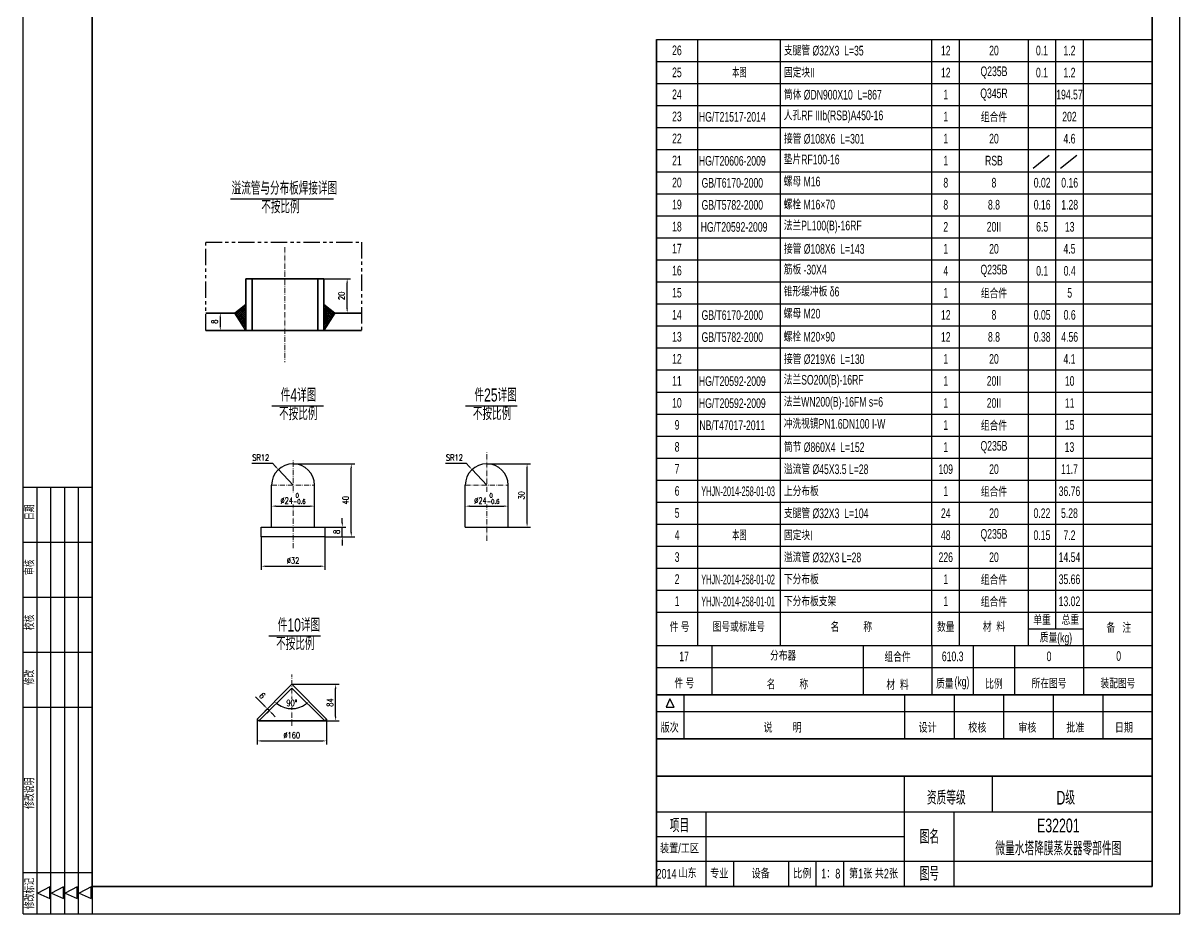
# Model space of a CAD drawing. Header units: millimetres. Extents: x 174648 to 205929, y -160248 to -145891.
# Drawn here: x 195349 to 198010, y -160248 to -158198 of the extents above; entities that cross this region are included whole.
import ezdxf
from ezdxf.enums import TextEntityAlignment as Align

# ---------------------------------------------------------------- set-up
doc = ezdxf.new("R2010")
doc.units = ezdxf.units.MM
doc.linetypes.add('ACAD_ISO10W100', pattern=[18.7, 12, -3, 0.7, -3])
doc.linetypes.add('PHANTOM', pattern=[2.5, 1.25, -0.25, 0.25, -0.25, 0.25, -0.25])
doc.layers.add('9双点划线层', color=6, linetype='PHANTOM')
doc.layers.add('中心线', color=1, linetype='ACAD_ISO10W100', lineweight=18)
doc.layers.add('图层1', color=4, linetype='Continuous', lineweight=35)
doc.styles.add('TH_GBDIM', font='romans.shx', dxfattribs={"width": 0.8, "bigfont": 'gbcbig.shx'})
doc.styles.add('样式 3.5', font='roms.shx', dxfattribs={"width": 0.7, "height": 3.5, "bigfont": 'hztxt.shx'})
doc.styles.add('样式 5', font='roms.shx', dxfattribs={"width": 0.67, "height": 5, "bigfont": 'hztxt.shx'})
doc.dimstyles.new('TH_GBDIM', dxfattribs={"dimtxt": 3.5, "dimasz": 2.5, "dimexe": 2, "dimexo": 0, "dimgap": 1.5, "dimtad": 1, "dimdec": 1, "dimzin": 0, "dimdsep": 46, "dimtxsty": 'TH_GBDIM', "dimcen": 2.5, "dimclrd": 130, "dimclre": 130, "dimclrt": 3, "dimadec": 0, "dimazin": 0, "dimtfac": 0.714286, "dimtdec": 1, "dimtmove": 0, "dimatfit": 3, "dimfxl": 0, "dimtzin": 0, "dimlwd": -1, "dimlwe": -1, "dimarcsym": 0})

# ---------------------------------------------------------------- blocks, each defined once
blk = doc.blocks.new('*D523')
at = {"color": 130}
blk.add_line((196041.3, -158786.4), (196102.6, -158786.4), dxfattribs=at)
at = {"color": 130, "linetype": 'Continuous'}
for p, q in [((196094.6, -158855.4), (196094.6, -158796.4)), ((196066.5, -158865.4), (196102.6, -158865.4))]:
    blk.add_line(p, q, dxfattribs=at)
at = {"color": 130}
for points in [[(196092.9, -158796.4), (196096.3, -158796.4), (196094.6, -158786.4)], [(196092.9, -158855.4), (196096.3, -158855.4), (196094.6, -158865.4)]]:
    blk.add_solid(points, dxfattribs=at)
at = {"layer": 'Defpoints', "color": 0}
for p in [(196041.3, -158786.4), (196094.6, -158786.4), (196066.5, -158865.4)]:
    blk.add_point(p, dxfattribs=at)
at = {"color": 3, "insert": (196081.6, -158825.9), "char_height": 14, "attachment_point": 5, "rotation": 90, "style": 'TH_GBDIM', "bg_fill": 3, "box_fill_scale": 1.1, "bg_fill_color": 256, "bg_fill_true_color": 13158600, "bg_fill_transparency": 0}
blk.add_mtext('{20}{}{}', dxfattribs=at)
blk = doc.blocks.new('*D524')
at = {"color": 130, "linetype": 'Continuous'}
for p, q in [((195802.7, -158865.4), (195794.7, -158865.4)), ((195802.7, -158875.4), (195802.7, -158895.4))]:
    blk.add_line(p, q, dxfattribs=at)
at = {"color": 130}
blk.add_line((195802.7, -158905.4), (195794.7, -158905.4), dxfattribs=at)
for points in [[(195801, -158875.4), (195804.3, -158875.4), (195802.7, -158865.4)], [(195801, -158895.4), (195804.3, -158895.4), (195802.7, -158905.4)]]:
    blk.add_solid(points, dxfattribs=at)
at = {"color": 3, "insert": (195789.7, -158885.4), "char_height": 14, "attachment_point": 5, "rotation": 90, "style": 'TH_GBDIM', "bg_fill": 3, "box_fill_scale": 1.1, "bg_fill_color": 256, "bg_fill_true_color": 13158600, "bg_fill_transparency": 0}
blk.add_mtext('{8}{}{}', dxfattribs=at)
at = {"layer": 'Defpoints', "color": 0}
for p in [(195802.7, -158865.4), (195802.7, -158905.4), (195802.7, -158905.4)]:
    blk.add_point(p, dxfattribs=at)
blk = doc.blocks.new('*D525')
at = {"color": 130, "linetype": 'Continuous'}
for p, q in [((195897.1, -159380.1), (195897.1, -159455.9)), ((195907.1, -159447.9), (196033.2, -159447.9))]:
    blk.add_line(p, q, dxfattribs=at)
at = {"color": 130}
blk.add_line((196043.2, -159380.1), (196043.2, -159455.9), dxfattribs=at)
for points in [[(195907.1, -159446.2), (195907.1, -159449.5), (195897.1, -159447.9)], [(196033.2, -159446.2), (196033.2, -159449.5), (196043.2, -159447.9)]]:
    blk.add_solid(points, dxfattribs=at)
at = {"layer": 'Defpoints', "color": 0}
for p in [(195897.1, -159380.1), (196043.2, -159380.1), (196043.2, -159447.9)]:
    blk.add_point(p, dxfattribs=at)
at = {"color": 3, "insert": (195970.1, -159434.9), "char_height": 14, "attachment_point": 5, "style": 'TH_GBDIM', "bg_fill": 3, "box_fill_scale": 1.1, "bg_fill_color": 256, "bg_fill_true_color": 13158600, "bg_fill_transparency": 0}
blk.add_mtext('{%%c32}{}{}', dxfattribs=at)
blk = doc.blocks.new('*D526')
at = {"color": 130, "linetype": 'Continuous'}
for p, q in [((195920.7, -159309.7), (195920.7, -159301.7)), ((195930.7, -159309.7), (196009.6, -159309.7))]:
    blk.add_line(p, q, dxfattribs=at)
at = {"color": 130}
blk.add_line((196019.6, -159309.7), (196019.6, -159301.7), dxfattribs=at)
for points in [[(195930.7, -159308), (195930.7, -159311.3), (195920.7, -159309.7)], [(196009.6, -159308), (196009.6, -159311.3), (196019.6, -159309.7)]]:
    blk.add_solid(points, dxfattribs=at)
at = {"layer": 'Defpoints', "color": 0}
for p in [(195920.7, -159309.7), (196019.6, -159309.7), (196019.6, -159309.7)]:
    blk.add_point(p, dxfattribs=at)
at = {"color": 3, "insert": (195970.1, -159292), "char_height": 14, "attachment_point": 5, "style": 'TH_GBDIM', "bg_fill": 3, "box_fill_scale": 1.1, "bg_fill_color": 256, "bg_fill_true_color": 13158600, "bg_fill_transparency": 0}
blk.add_mtext('{%%c24}{}{\\H0.7143x;\\S 0^ -0.6;}', dxfattribs=at)
blk = doc.blocks.new('*D527')
at = {"color": 130, "linetype": 'Continuous'}
for p, q in [((196083.4, -159347.7), (196083.4, -159337.7)), ((196083.4, -159380.1), (196083.4, -159357.7)), ((196043.2, -159380.1), (196091.4, -159380.1)), ((196083.4, -159390.1), (196083.4, -159400.1))]:
    blk.add_line(p, q, dxfattribs=at)
at = {"color": 130}
blk.add_line((196043.2, -159357.7), (196091.4, -159357.7), dxfattribs=at)
for points in [[(196081.7, -159347.7), (196085, -159347.7), (196083.4, -159357.7)], [(196081.7, -159390.1), (196085, -159390.1), (196083.4, -159380.1)]]:
    blk.add_solid(points, dxfattribs=at)
at = {"layer": 'Defpoints', "color": 0}
for p in [(196043.2, -159357.7), (196043.2, -159380.1)]:
    blk.add_point(p, dxfattribs=at)
at = {"color": 3, "insert": (196070.4, -159368.9), "char_height": 14, "attachment_point": 5, "rotation": 90, "style": 'TH_GBDIM', "bg_fill": 3, "box_fill_scale": 1.1, "bg_fill_color": 256, "bg_fill_true_color": 13158600, "bg_fill_transparency": 0}
blk.add_mtext('{8}{}{}', dxfattribs=at)
at = {"layer": 'Defpoints', "color": 0}
blk.add_point((196083.4, -159357.7), dxfattribs=at)
blk = doc.blocks.new('*D528')
at = {"color": 130}
blk.add_line((195970.1, -159212.2), (196112, -159212.2), dxfattribs=at)
at = {"color": 130, "linetype": 'Continuous'}
for p, q in [((196104, -159370.1), (196104, -159222.2)), ((196043.2, -159380.1), (196112, -159380.1))]:
    blk.add_line(p, q, dxfattribs=at)
at = {"color": 130}
for points in [[(196102.3, -159222.2), (196105.7, -159222.2), (196104, -159212.2)], [(196102.3, -159370.1), (196105.7, -159370.1), (196104, -159380.1)]]:
    blk.add_solid(points, dxfattribs=at)
at = {"layer": 'Defpoints', "color": 0}
for p in [(195970.1, -159212.2), (196104, -159212.2), (196043.2, -159380.1)]:
    blk.add_point(p, dxfattribs=at)
at = {"color": 3, "insert": (196091, -159296.1), "char_height": 14, "attachment_point": 5, "rotation": 90, "style": 'TH_GBDIM', "bg_fill": 3, "box_fill_scale": 1.1, "bg_fill_color": 256, "bg_fill_true_color": 13158600, "bg_fill_transparency": 0}
blk.add_mtext('{40}{}{}', dxfattribs=at)
blk = doc.blocks.new('*D461')
at = {"color": 130, "linetype": 'Continuous'}
for p, q in [((195875, -159211), (195922.6, -159211)), ((195922.6, -159211), (195929.4, -159218.3)), ((195970.1, -159261.6), (195936.3, -159225.6))]:
    blk.add_line(p, q, dxfattribs=at)
at = {"layer": 'Defpoints', "color": 0}
for p in [(195936.3, -159225.6), (195970.1, -159261.6)]:
    blk.add_point(p, dxfattribs=at)
at = {"color": 3, "insert": (195895.8, -159198), "char_height": 14, "attachment_point": 5, "style": 'TH_GBDIM', "bg_fill": 3, "box_fill_scale": 1.1, "bg_fill_color": 256, "bg_fill_true_color": 13158600, "bg_fill_transparency": 0}
blk.add_mtext('{SR12}{}{}', dxfattribs=at)
at = {"color": 130}
blk.add_solid([(195930.7, -159217.2), (195928.2, -159219.5), (195936.3, -159225.6)], dxfattribs=at)
blk = doc.blocks.new('*D530')
at = {"color": 130, "linetype": 'Continuous'}
blk.add_arc((195967.2, -159719.6), 56, 235.2452, 304.7548, dxfattribs=at)
at = {"color": 130}
for points in [[(195934.2, -159766.9), (195936.3, -159764.3), (195927.6, -159759.2)], [(195998, -159764.3), (196000.2, -159766.9), (196006.8, -159759.2)]]:
    blk.add_solid(points, dxfattribs=at)
at = {"layer": 'Defpoints', "color": 0}
for p in [(195967.2, -159719.6), (195967.2, -159719.6), (195887.2, -159799.6), (196047.2, -159799.6)]:
    blk.add_point(p, dxfattribs=at)
at = {"color": 3, "insert": (195967.2, -159762.6), "char_height": 14, "attachment_point": 5, "style": 'TH_GBDIM', "bg_fill": 3, "box_fill_scale": 1.1, "bg_fill_color": 256, "bg_fill_true_color": 13158600, "bg_fill_transparency": 0}
blk.add_mtext('90°', dxfattribs=at)
at = {"layer": 'Defpoints', "color": 0}
blk.add_point((195952.7, -159773.7), dxfattribs=at)
blk = doc.blocks.new('*D462')
at = {"color": 130, "linetype": 'Continuous'}
for p, q in [((195887.2, -159799.6), (195887.2, -159857.8)), ((195897.2, -159849.8), (196037.2, -159849.8))]:
    blk.add_line(p, q, dxfattribs=at)
at = {"color": 130}
blk.add_line((196047.2, -159799.6), (196047.2, -159857.8), dxfattribs=at)
for points in [[(195897.2, -159848.2), (195897.2, -159851.5), (195887.2, -159849.8)], [(196037.2, -159848.2), (196037.2, -159851.5), (196047.2, -159849.8)]]:
    blk.add_solid(points, dxfattribs=at)
at = {"layer": 'Defpoints', "color": 0}
for p in [(195887.2, -159799.6), (196047.2, -159799.6), (196047.2, -159849.8)]:
    blk.add_point(p, dxfattribs=at)
at = {"color": 3, "insert": (195967.2, -159836.8), "char_height": 14, "attachment_point": 5, "style": 'TH_GBDIM', "bg_fill": 3, "box_fill_scale": 1.1, "bg_fill_color": 256, "bg_fill_true_color": 13158600, "bg_fill_transparency": 0}
blk.add_mtext('{%%c160}{}{}', dxfattribs=at)
blk = doc.blocks.new('*D531')
at = {"color": 130}
blk.add_line((195967.2, -159719.6), (196076.1, -159719.6), dxfattribs=at)
at = {"color": 130, "linetype": 'Continuous'}
for p, q in [((196068.1, -159793.8), (196068.1, -159729.6)), ((195967.2, -159803.8), (196076.1, -159803.8))]:
    blk.add_line(p, q, dxfattribs=at)
at = {"color": 130}
for points in [[(196066.5, -159729.6), (196069.8, -159729.6), (196068.1, -159719.6)], [(196066.5, -159793.8), (196069.8, -159793.8), (196068.1, -159803.8)]]:
    blk.add_solid(points, dxfattribs=at)
at = {"layer": 'Defpoints', "color": 0}
for p in [(195967.2, -159719.6), (196068.1, -159719.6), (195967.2, -159803.8)]:
    blk.add_point(p, dxfattribs=at)
at = {"color": 3, "insert": (196055.1, -159761.7), "char_height": 14, "attachment_point": 5, "rotation": 90, "style": 'TH_GBDIM', "bg_fill": 3, "box_fill_scale": 1.1, "bg_fill_color": 256, "bg_fill_true_color": 13158600, "bg_fill_transparency": 0}
blk.add_mtext('84', dxfattribs=at)
blk = doc.blocks.new('*D532')
at = {"color": 130, "linetype": 'Continuous'}
for p, q in [((195903.9, -159768.7), (195883.4, -159748.3)), ((195915.2, -159780.1), (195909.5, -159785.7)), ((195915.2, -159780.1), (195910.9, -159775.8)), ((195922.3, -159787.1), (195929.3, -159794.2))]:
    blk.add_line(p, q, dxfattribs=at)
at = {"color": 130}
blk.add_line((195910.9, -159775.8), (195905.3, -159781.5), dxfattribs=at)
for points in [[(195905, -159767.6), (195902.7, -159769.9), (195910.9, -159775.8)], [(195923.4, -159785.9), (195921.1, -159788.3), (195915.2, -159780.1)]]:
    blk.add_solid(points, dxfattribs=at)
at = {"layer": 'Defpoints', "color": 0}
for p in [(195910.9, -159775.8), (195910.9, -159775.8), (195915.2, -159780.1)]:
    blk.add_point(p, dxfattribs=at)
at = {"color": 3, "insert": (195899.3, -159745.8), "char_height": 14, "attachment_point": 5, "rotation": 315, "style": 'TH_GBDIM', "bg_fill": 3, "box_fill_scale": 1.1, "bg_fill_color": 256, "bg_fill_true_color": 13158600, "bg_fill_transparency": 0}
blk.add_mtext('6', dxfattribs=at)
blk = doc.blocks.new('*D533')
at = {"color": 130, "linetype": 'Continuous'}
for p, q in [((196366.4, -159309.7), (196366.4, -159301.7)), ((196376.4, -159309.7), (196455.2, -159309.7))]:
    blk.add_line(p, q, dxfattribs=at)
at = {"color": 130}
blk.add_line((196465.2, -159309.7), (196465.2, -159301.7), dxfattribs=at)
for points in [[(196376.4, -159308), (196376.4, -159311.3), (196366.4, -159309.7)], [(196455.2, -159308), (196455.2, -159311.3), (196465.2, -159309.7)]]:
    blk.add_solid(points, dxfattribs=at)
at = {"layer": 'Defpoints', "color": 0}
for p in [(196366.4, -159309.7), (196465.2, -159309.7), (196465.2, -159309.7)]:
    blk.add_point(p, dxfattribs=at)
at = {"color": 3, "insert": (196415.8, -159292), "char_height": 14, "attachment_point": 5, "style": 'TH_GBDIM', "bg_fill": 3, "box_fill_scale": 1.1, "bg_fill_color": 256, "bg_fill_true_color": 13158600, "bg_fill_transparency": 0}
blk.add_mtext('{%%c24}{}{\\H0.7143x;\\S 0^ -0.6;}', dxfattribs=at)
blk = doc.blocks.new('*D534')
at = {"color": 130}
blk.add_line((196415.8, -159212.2), (196516.5, -159212.2), dxfattribs=at)
at = {"color": 130, "linetype": 'Continuous'}
for p, q in [((196508.5, -159347.7), (196508.5, -159222.2)), ((196465.2, -159357.7), (196516.5, -159357.7))]:
    blk.add_line(p, q, dxfattribs=at)
at = {"color": 130}
for points in [[(196506.8, -159222.2), (196510.2, -159222.2), (196508.5, -159212.2)], [(196506.8, -159347.7), (196510.2, -159347.7), (196508.5, -159357.7)]]:
    blk.add_solid(points, dxfattribs=at)
at = {"layer": 'Defpoints', "color": 0}
for p in [(196415.8, -159212.2), (196508.5, -159212.2), (196465.2, -159357.7)]:
    blk.add_point(p, dxfattribs=at)
at = {"color": 3, "insert": (196495.5, -159284.9), "char_height": 14, "attachment_point": 5, "rotation": 90, "style": 'TH_GBDIM', "bg_fill": 3, "box_fill_scale": 1.1, "bg_fill_color": 256, "bg_fill_true_color": 13158600, "bg_fill_transparency": 0}
blk.add_mtext('{30}{}{}', dxfattribs=at)
blk = doc.blocks.new('*D463')
at = {"color": 130, "linetype": 'Continuous'}
for p, q in [((196320.6, -159211), (196368.2, -159211)), ((196368.2, -159211), (196375.1, -159218.3)), ((196415.8, -159261.6), (196381.9, -159225.6))]:
    blk.add_line(p, q, dxfattribs=at)
at = {"layer": 'Defpoints', "color": 0}
for p in [(196381.9, -159225.6), (196415.8, -159261.6)]:
    blk.add_point(p, dxfattribs=at)
at = {"color": 3, "insert": (196341.4, -159198), "char_height": 14, "attachment_point": 5, "style": 'TH_GBDIM', "bg_fill": 3, "box_fill_scale": 1.1, "bg_fill_color": 256, "bg_fill_true_color": 13158600, "bg_fill_transparency": 0}
blk.add_mtext('{SR12}{}{}', dxfattribs=at)
at = {"color": 130}
blk.add_solid([(196376.3, -159217.2), (196373.9, -159219.5), (196381.9, -159225.6)], dxfattribs=at)

msp = doc.modelspace()

# ---------------------------------------------------------------- hatches: boundary and pattern name
h = msp.add_hatch()
h.set_pattern_fill('ANSI37', color=256)
h.set_pattern_definition([(45, (19798.9748, -7347.1627), (-2.24506403, 2.24506403), []), (135, (19798.9748, -7347.1627), (-2.24506403, -2.24506403), [])])
h.paths.add_polyline_path([(195861.3, -158845.9), (195836.1, -158865.4), (195861.3, -158905.4)])
h.paths.add_polyline_path([(196066.5, -158865.4), (196041.3, -158845.9), (196041.3, -158905.4)])

# ---------------------------------------------------------------- linework, layer by layer
at = {"color": 7, "linetype": 'Continuous'}
for p, q in [((195349.2, -160247.7), (195349.2, -156484.2)), ((198010.3, -160247.7), (198010.3, -156484.2)), ((195349.2, -159265.7), (195507.6, -159265.7)), ((195380.8, -159265.7), (195380.8, -160247.7)), ((195412.5, -159265.7), (195412.5, -160247.7)), ((195444.2, -159265.7), (195444.2, -160247.7)), ((195475.9, -159265.7), (195475.9, -160247.7)), ((195349.2, -159392.4), (195507.6, -159392.4)), ((195349.2, -159519.1), (195507.6, -159519.1)), ((195349.2, -159645.8), (195507.6, -159645.8)), ((195349.2, -159772.5), (195507.6, -159772.5)), ((195349.2, -160152.7), (195507.6, -160152.7)), ((195349.2, -160247.7), (198010.3, -160247.7))]:
    msp.add_line(p, q, dxfattribs=at)
for p, q in [((196806.4, -158236.1), (197946.9, -158236.1)), ((196901.5, -159630), (196901.5, -158236.1)), ((197091.6, -159630), (197091.6, -158236.1)), ((197440, -159630), (197440, -158236.1)), ((197503.4, -159630), (197503.4, -158236.1)), ((197661.8, -159630), (197661.8, -158236.1)), ((197725.2, -159592), (197725.2, -158236.1)), ((197788.5, -159630), (197788.5, -158236.1)), ((196806.4, -158286.7), (197946.9, -158286.7)), ((196806.4, -158337.4), (197946.9, -158337.4)), ((196806.4, -158388.1), (197946.9, -158388.1)), ((196806.4, -158438.8), (197946.9, -158438.8)), ((196806.4, -158489.5), (197946.9, -158489.5)), ((197672.6, -158532.3), (197709.8, -158502.3)), ((197736, -158532.3), (197773.2, -158502.3)), ((196806.4, -158540.2), (197946.9, -158540.2)), ((196806.4, -158590.9), (197946.9, -158590.9)), ((195826.3, -158602.8), (196063.4, -158602.8)), ((196806.4, -158641.6), (197946.9, -158641.6)), ((196806.4, -158692.2), (197946.9, -158692.2)), ((196806.4, -158742.9), (197946.9, -158742.9)), ((196806.4, -158793.6), (197946.9, -158793.6)), ((196806.4, -158844.3), (197946.9, -158844.3)), ((196806.4, -158895), (197946.9, -158895)), ((196806.4, -158945.7), (197946.9, -158945.7)), ((196806.4, -158996.4), (197946.9, -158996.4)), ((196806.4, -159047.1), (197946.9, -159047.1)), ((195921.5, -159078.6), (196040.1, -159078.6)), ((196367.2, -159078.6), (196485.7, -159078.6)), ((196806.4, -159097.8), (197946.9, -159097.8)), ((196806.4, -159148.4), (197946.9, -159148.4)), ((196806.4, -159199.1), (197946.9, -159199.1)), ((195920.7, -159357.7), (195920.7, -159261.6)), ((196019.6, -159357.7), (196019.6, -159261.6)), ((196366.4, -159357.7), (196366.4, -159261.6)), ((196465.2, -159357.7), (196465.2, -159261.6)), ((196806.4, -159249.8), (197946.9, -159249.8)), ((196806.4, -159300.5), (197946.9, -159300.5)), ((196806.4, -159351.2), (197946.9, -159351.2)), ((196806.4, -159401.9), (197946.9, -159401.9)), ((196806.4, -159452.6), (197946.9, -159452.6)), ((196806.4, -159503.3), (197946.9, -159503.3)), ((196806.4, -159553.9), (197946.9, -159553.9)), ((195914.6, -159607.7), (196033.1, -159607.7)), ((197661.8, -159592), (197788.5, -159592)), ((196806.4, -159630), (197946.9, -159630)), ((196806.4, -159744), (197946.9, -159744)), ((196869.8, -159845.4), (196869.8, -159744)), ((197376.7, -159744), (197376.7, -159845.4)), ((197490.7, -159744), (197490.7, -159845.4)), ((197604.8, -159744), (197604.8, -159845.4)), ((197718.8, -159744), (197718.8, -159845.4)), ((197832.9, -159744), (197832.9, -159845.4)), ((196806.4, -159760.5), (196806.4, -159792.2)), ((196837.2, -159752.7), (196828.5, -159772)), ((196828.5, -159772), (196847.1, -159772)), ((196847.1, -159772), (196837.2, -159752.7)), ((196806.4, -159782), (197946.9, -159782)), ((197376.7, -160184.4), (197376.7, -159930.9)), ((197579.4, -160013.3), (197579.4, -159930.9)), ((196806.4, -160013.3), (197946.9, -160013.3)), ((196920.5, -160184.4), (196920.5, -160013.3)), ((197490.7, -160184.4), (197490.7, -160013.3)), ((197376.7, -160070.3), (196806.4, -160070.3)), ((197946.9, -160127.4), (196806.4, -160127.4)), ((196983.9, -160184.4), (196983.9, -160127.4)), ((197110.6, -160184.4), (197110.6, -160127.4)), ((197173.9, -160184.4), (197173.9, -160127.4)), ((197237.3, -160184.4), (197237.3, -160127.4)), ((195410.4, -160185.6), (195382.7, -160199.8)), ((195410.4, -160212.3), (195410.4, -160185.6)), ((195442.1, -160185.6), (195414.4, -160199.8)), ((195442.1, -160212.3), (195442.1, -160185.6)), ((195473.8, -160185.6), (195446, -160199.8)), ((195473.8, -160212.3), (195473.8, -160185.6)), ((195505.5, -160185.6), (195477.7, -160199.8)), ((195505.5, -160212.3), (195505.5, -160185.6)), ((195507.6, -160184.4), (195507.6, -160247.7)), ((195382.7, -160199.8), (195410.4, -160212.3)), ((195414.4, -160199.8), (195442.1, -160212.3)), ((195446, -160199.8), (195473.8, -160212.3)), ((195477.7, -160199.8), (195505.5, -160212.3))]:
    msp.add_line(p, q)
at = {"color": 4}
for p, q in [((196806.4, -159557.7), (196806.4, -159589.4)), ((196806.4, -159557.7), (196806.4, -159589.4)), ((196806.4, -159557.7), (196806.4, -159589.4)), ((196806.4, -159608.4), (196806.4, -159640.1))]:
    msp.add_line(p, q, dxfattribs=at)
msp.add_lwpolyline([(195897.1, -159357.7), (196043.2, -159357.7), (196043.2, -159380.1), (195897.1, -159380.1)], close=True)
for points in [[(196933.2, -159630), (196933.2, -159744)], [(197281.6, -159630), (197281.6, -159744)], [(197440, -159630), (197440, -159744)], [(197535.1, -159630), (197535.1, -159744)], [(197630.1, -159630), (197630.1, -159744)], [(197788.5, -159630), (197788.5, -159744)], [(196806.4, -159680.7), (197946.9, -159680.7)]]:
    msp.add_lwpolyline(points)
for centre in [(195970.1, -159261.6), (196415.8, -159261.6)]:
    msp.add_arc(centre, 49.4, 0, 180)
at = {"layer": '9双点划线层', "ltscale": 30}
for p, q in [((195769.2, -158905.4), (195769.2, -158702.1)), ((195769.2, -158702.1), (196127.8, -158702.1)), ((196127.8, -158702.1), (196127.8, -158905.4))]:
    msp.add_line(p, q, dxfattribs=at)
at = {"layer": '中心线'}
for p, q in [((195951.3, -158714.1), (195951.3, -158978.4)), ((196415.8, -159389.2), (196415.8, -159185.6)), ((195970.1, -159406.5), (195970.1, -159202.9)), ((195920.7, -159261.6), (196019.6, -159261.6)), ((196366.4, -159261.6), (196465.2, -159261.6)), ((195967.2, -159815.4), (195967.2, -159697.3))]:
    msp.add_line(p, q, dxfattribs=at)
at = {"layer": '图层1'}
for p, q in [((195507.6, -156547.5), (195507.6, -160184.4)), ((197946.9, -160184.4), (197946.9, -156547.5)), ((197946.9, -160184.4), (197946.9, -156547.5)), ((196806.4, -159792.2), (196806.4, -158236.1)), ((195861.3, -158905.4), (195861.3, -158786.4)), ((195861.3, -158786.4), (196041.3, -158786.4)), ((195875.7, -158905.4), (195875.7, -158786.4)), ((196026.9, -158786.4), (196026.9, -158905.4)), ((196041.3, -158786.4), (196041.3, -158905.4)), ((195769.2, -158865.4), (195836.1, -158865.4)), ((195836.1, -158865.4), (195861.3, -158845.9)), ((195861.3, -158905.4), (195836.1, -158865.4)), ((196066.5, -158865.4), (196041.3, -158845.9)), ((196041.3, -158905.4), (196066.5, -158865.4)), ((196066.5, -158865.4), (196127.8, -158865.4)), ((195769.2, -158905.4), (196127.8, -158905.4)), ((196806.4, -159845.4), (196806.4, -159363.9)), ((196806.4, -159845.4), (196806.4, -159363.9)), ((195967.2, -159719.6), (195887.2, -159799.6)), ((195967.2, -159719.6), (196047.2, -159799.6)), ((195967.2, -159728.1), (195891.4, -159803.8)), ((195967.2, -159728.1), (196042.9, -159803.8)), ((196806.4, -159744), (197946.9, -159744)), ((197946.9, -159845.4), (196806.4, -159845.4)), ((196806.4, -159845.4), (196806.4, -159930.9)), ((196806.4, -159845.4), (196806.4, -159930.9)), ((196806.4, -159930.9), (197946.9, -159930.9)), ((196806.4, -159930.9), (197946.9, -159930.9)), ((197946.9, -159930.9), (196806.4, -159930.9)), ((196806.4, -160184.4), (196806.4, -159930.9)), ((195507.6, -160184.4), (197946.9, -160184.4))]:
    msp.add_line(p, q, dxfattribs=at)

# ---------------------------------------------------------------- texts
at = {"style": '样式 3.5'}
for s, height, width, p in [('26', 22.18, 0.67, (196842.2, -158272.1)), ('支腿管 %%C32X3  L=35', 22.176, 0.67, (197099.4, -158272.8)), ('25', 22.18, 0.67, (196842.2, -158322.8)), ('本图', 22.18, 0.55, (196980.4, -158323.5)), ('固定块II', 22.18, 0.67, (197099.4, -158323.5)), ('24', 22.18, 0.67, (196842.2, -158373.4)), ('筒体 %%CDN900X10  L=867', 22.176, 0.67, (197099.4, -158374.2)), ('23', 22.18, 0.67, (196842.2, -158424.1)), ('人孔RF IIIb(RSB)A450-16', 22.176, 0.67, (197099, -158421.7)), ('22', 22.18, 0.67, (196842.2, -158474.8)), ('接管 %%C108X6  L=301', 22.176, 0.67, (197099.4, -158475.6)), ('21', 22.18, 0.67, (196842.2, -158525.5)), ('垫片RF100-16', 22.18, 0.67, (197099, -158523.1)), ('螺母 M16', 22.18, 0.67, (197099, -158573.8)), ('20', 22.18, 0.67, (196842.2, -158576.2)), ('螺栓 M16×70', 22.18, 0.67, (197098.9, -158626.9)), ('19', 22.18, 0.67, (196842.2, -158626.9)), ('18', 22.18, 0.67, (196842.2, -158677.6)), ('法兰PL100(B)-16RF', 22.176, 0.67, (197099, -158675.2)), ('17', 22.18, 0.67, (196842.2, -158728.3)), ('接管 %%C108X6  L=143', 22.176, 0.67, (197099.4, -158729)), ('16', 22.18, 0.67, (196842.2, -158778.9)), ('筋板 -30X4', 22.18, 0.67, (197099, -158776.6)), ('15', 22.18, 0.67, (196842.2, -158829.6)), ('锥形缓冲板 δ6', 22.18, 0.67, (197099, -158827.2)), ('14', 22.18, 0.67, (196842.2, -158880.3)), ('螺母 M20', 22.18, 0.67, (197099, -158877.9)), ('13', 22.18, 0.67, (196842.2, -158931)), ('螺栓 M20×90', 22.18, 0.67, (197098.9, -158931)), ('12', 22.18, 0.67, (196842.2, -158981.7)), ('接管 %%C219X6  L=130', 22.176, 0.67, (197099.4, -158982.5)), ('11', 22.18, 0.67, (196842.2, -159032.4)), ('法兰SO200(B)-16RF', 22.176, 0.67, (197099, -159030)), ('10', 22.18, 0.67, (196842.2, -159083.1)), ('法兰WN200(B)-16FM s=6', 22.176, 0.67, (197099, -159080.7)), ('冲洗视镜PN1.6DN100 I-W', 22.176, 0.67, (197099, -159131.4)), ('9', 22.2, 0.67, (196848.1, -159133.8)), ('筒节 %%C860X4  L=152', 22.176, 0.67, (197099.4, -159185.2)), ('8', 22.2, 0.67, (196848.1, -159184.4)), ('7', 22.2, 0.67, (196848.1, -159235.1)), ('溢流管 %%C45X3.5 L=28', 22.176, 0.67, (197099.4, -159235.9)), ('6', 22.2, 0.67, (196848.1, -159285.8)), ('YHJN-2014-258-01-03', 22.176, 0.55, (196909.3, -159286.6)), ('上分布板 ', 22.18, 0.67, (197099.4, -159286.6)), ('5', 22.2, 0.67, (196848.1, -159336.5)), ('支腿管 %%C32X3  L=104', 22.176, 0.67, (197099.4, -159337.3)), ('4', 22.2, 0.67, (196848.1, -159387.2)), ('本图', 22.18, 0.55, (196980.4, -159388)), ('固定块I', 22.18, 0.67, (197099.4, -159388)), ('3', 22.2, 0.67, (196848.1, -159437.9)), ('溢流管 %%C32X3 L=28', 22.176, 0.67, (197099.4, -159438.7)), ('2', 22.2, 0.67, (196848.1, -159488.6)), ('YHJN-2014-258-01-02', 22.176, 0.55, (196909.3, -159489.4)), ('下分布板 ', 22.18, 0.67, (197099.4, -159489.4)), ('1', 22.2, 0.67, (196848.1, -159539.3)), ('YHJN-2014-258-01-01', 22.176, 0.55, (196909.3, -159540)), ('下分布板支架', 22.18, 0.67, (197099.4, -159540)), ('分布器', 22.18, 0.67, (197067.5, -159664.8)), ('(kg)', 22.18, 0.67, (197491.8, -159724.6))]:
    msp.add_text(s, height=height, dxfattribs=dict(at, width=width)).set_placement(p)
at = {"style": '样式 3.5', "width": 0.67}
for s, height, p in [('12', 22.18, (197471.7, -158261.4)), ('20', 22.18, (197582.6, -158261.4)), ('12', 22.18, (197471.7, -158312.1)), ('Q235B', 22.18, (197582.6, -158312.1)), ('1', 22.2, (197471.7, -158362.8)), ('Q345R', 22.18, (197582.6, -158362.8)), ('HG/T21517-2014', 22.176, (196980.7, -158413.5)), ('1', 22.2, (197471.7, -158413.5)), ('组合件', 22.18, (197582.6, -158413.5)), ('1', 22.2, (197471.7, -158464.2)), ('20', 22.18, (197582.6, -158464.2)), ('HG/T20606-2009', 22.176, (196980.7, -158514.8)), ('1', 22.2, (197471.7, -158514.8)), ('RSB', 22.18, (197582.6, -158514.8)), ('GB/T6170-2000', 22.176, (196980.7, -158565.5)), ('8', 22.2, (197471.7, -158565.5)), ('8', 22.2, (197582.6, -158565.5)), ('GB/T5782-2000', 22.176, (196980.7, -158616.2)), ('8', 22.2, (197471.7, -158616.2)), ('8.8', 22.18, (197582.6, -158616.2)), ('HG/T20592-2009', 22.176, (196984.7, -158666.9)), ('2', 22.2, (197471.7, -158666.9)), ('20II', 22.18, (197582.6, -158666.9)), ('1', 22.2, (197471.7, -158717.6)), ('20', 22.18, (197582.6, -158717.6)), ('4', 22.2, (197471.7, -158768.3)), ('Q235B', 22.18, (197582.6, -158768.3)), ('1', 22.2, (197471.7, -158819)), ('组合件', 22.18, (197582.6, -158819)), ('GB/T6170-2000', 22.176, (196980.7, -158869.7)), ('12', 22.18, (197471.7, -158869.7)), ('8', 22.2, (197582.6, -158869.7)), ('GB/T5782-2000', 22.176, (196980.7, -158920.3)), ('12', 22.18, (197471.7, -158920.3)), ('8.8', 22.18, (197582.6, -158920.3)), ('1', 22.2, (197471.7, -158971)), ('20', 22.18, (197582.6, -158971)), ('HG/T20592-2009', 22.176, (196980.7, -159021.7)), ('1', 22.2, (197471.7, -159021.7)), ('20II', 22.18, (197582.6, -159021.7)), ('HG/T20592-2009', 22.176, (196980.7, -159072.4)), ('1', 22.2, (197471.7, -159072.4)), ('20II', 22.18, (197582.6, -159072.4)), ('NB/T47017-2011', 22.176, (196980.7, -159123.1)), ('1', 22.2, (197471.7, -159123.1)), ('组合件', 22.18, (197582.6, -159123.1)), ('Q235B', 22.18, (197582.6, -159173.8)), ('1', 22.2, (197471.7, -159173.8)), ('109', 22.18, (197471.7, -159224.5)), ('20', 22.18, (197582.6, -159224.5)), ('1', 22.2, (197471.7, -159275.2)), ('组合件', 22.18, (197582.6, -159275.2)), ('24', 22.18, (197471.7, -159325.8)), ('20', 22.18, (197582.6, -159325.8)), ('48', 22.18, (197471.7, -159376.5)), ('Q235B', 22.18, (197582.6, -159376.5)), ('226', 22.18, (197471.7, -159427.2)), ('20', 22.18, (197582.6, -159427.2)), ('1', 22.2, (197471.7, -159477.9)), ('组合件', 22.18, (197582.6, -159477.9)), ('1', 22.2, (197471.7, -159528.6)), ('组合件', 22.18, (197582.6, -159528.6)), ('单重', 22.18, (197693.3, -159570.2)), ('总重', 22.18, (197758.3, -159570)), ('件 号', 22.18, (196859.2, -159586.6)), ('图号或标准号', 22.18, (196995.6, -159586)), ('名          称', 22.176, (197254.5, -159586.2)), ('数量', 22.18, (197471.7, -159586.7)), ('材  料', 22.18, (197582.6, -159586.1)), ('备   注', 22.18, (197869.8, -159588.2)), ('质量(kg)', 22.18, (197725.2, -159614.1)), ('17', 22.18, (196869.8, -159655.3)), ('组合件', 22.18, (197360.8, -159655.3)), ('610.3', 22.18, (197487.6, -159655.3)), ('0', 22.2, (197709.3, -159655.3)), ('0', 22.2, (197869.5, -159654.4)), ('件 号', 22.18, (196870.3, -159716)), ('名          称', 22.176, (197107.4, -159718.5)), ('材  料', 22.18, (197360.8, -159719.6)), ('质量', 22.18, (197469.4, -159716.9)), ('比例', 22.18, (197582.6, -159717.5)), ('所在图号', 22.18, (197709.3, -159716.4)), ('装配图号', 22.18, (197867.7, -159716.4))]:
    msp.add_text(s, height=height, dxfattribs=at).set_placement(p, align=Align.MIDDLE)
at = {"color": 1, "style": '样式 3.5', "width": 0.67}
for s, height, p in [('0.1', 22.18, (197693, -158261.4)), ('1.2', 22.18, (197756.3, -158261.4)), ('0.1', 22.18, (197693, -158312.1)), ('1.2', 22.18, (197756.3, -158312.1)), ('194.57', 22.18, (197756.3, -158362.8)), ('202', 22.18, (197756.3, -158413.5)), ('4.6', 22.18, (197756.3, -158464.2)), ('0.02', 22.18, (197693.5, -158565.5)), ('0.16', 22.18, (197756.8, -158565.5)), ('0.16', 22.18, (197693.5, -158616.2)), ('1.28', 22.18, (197756.8, -158616.2)), ('6.5', 22.18, (197693.5, -158666.9)), ('13', 22.18, (197756.8, -158666.9)), ('4.5', 22.18, (197756.3, -158717.6)), ('0.1', 22.18, (197693.5, -158768.3)), ('0.4', 22.18, (197756.8, -158768.3)), ('5', 22.2, (197756.8, -158819)), ('0.05', 22.18, (197693.5, -158869.7)), ('0.6', 22.18, (197756.8, -158869.7)), ('0.38', 22.18, (197693.5, -158920.3)), ('4.56', 22.18, (197756.8, -158920.3)), ('4.1', 22.18, (197756.3, -158971)), ('10', 22.18, (197756.8, -159021.7)), ('11', 22.18, (197756.8, -159072.4)), ('15', 22.18, (197756.8, -159123.1)), ('13', 22.18, (197756.3, -159173.8)), ('11.7', 22.18, (197756.3, -159224.5)), ('36.76', 22.18, (197756.3, -159275.2)), ('0.22', 22.18, (197693, -159325.8)), ('5.28', 22.18, (197756.3, -159325.8)), ('0.15', 22.18, (197693, -159376.5)), ('7.2', 22.18, (197756.3, -159376.5)), ('14.54', 22.18, (197756.3, -159427.2)), ('35.66', 22.18, (197756.3, -159477.9)), ('13.02', 22.18, (197756.3, -159528.6))]:
    msp.add_text(s, height=height, dxfattribs=at).set_placement(p, align=Align.MIDDLE)
at = {"char_height": 30, "width": 314.203, "attachment_point": 1, "style": '样式 3.5'}
for s, insert in [('溢流管与分布板焊接详图', (195828.9, -158563.2)), ('不按比例', (195897, -158606.1)), ('件4详图', (195941.8, -159039)), ('件25详图', (196387.4, -159039)), ('不按比例', (195938.1, -159081.9)), ('不按比例', (196383.8, -159081.9)), ('件10详图', (195934.9, -159568.1)), ('不按比例', (195931.2, -159611))]:
    msp.add_mtext(s, dxfattribs=dict(at, insert=insert))
at = {"char_height": 19.01, "attachment_point": 5, "rotation": 90, "style": '样式 3.5'}
for s, insert in [('日期', (195365.3, -159323.6)), ('审核', (195365.3, -159450.3)), ('校核', (195365.3, -159577)), ('修改', (195365.3, -159703.8)), ('修改说明', (195365.3, -159970.1)), ('修改标记', (195365.3, -160200.9))]:
    msp.add_mtext(s, dxfattribs=dict(at, insert=insert))
at = {"attachment_point": 5}
for s, insert, char_height, style in [('版次', (196836.6, -159819.7), 22.18, '样式 3.5'), ('说        明', (197096.3, -159819.7), 22.18, '样式 3.5'), ('设计', (197430.1, -159819.7), 22.18, '样式 3.5'), ('校核', (197544.4, -159819.7), 22.18, '样式 3.5'), ('审核', (197659.3, -159819.7), 22.18, '样式 3.5'), ('批准', (197769.9, -159819.7), 22.18, '样式 3.5'), ('日期', (197881.7, -159819.7), 22.18, '样式 3.5'), ('资质等级', (197472.9, -159980.6), 31.68, '样式 5'), ('D级', (197747.7, -159980.6), 31.68, '样式 5'), ('项目', (196859.1, -160044.3), 31.68, '样式 5'), ('E32201\\P微量水塔降膜蒸发器零部件图', (197730.7, -160071), 31.68, '样式 5'), ('图名', (197434, -160070.2), 31.68, '样式 5'), ('装置/工区', (196859.1, -160097.5), 22.18, '样式 3.5'), ('2014', (196829.3, -160155.7), 22.18, '样式 3.5'), ('山东', (196877.6, -160154.2), 22.18, '样式 3.5'), ('专业', (196950.6, -160155.3), 22.18, '样式 3.5'), ('设备', (197045.9, -160155.3), 22.18, '样式 3.5'), ('比例', (197141.8, -160155.3), 22.18, '样式 3.5'), ('1：8', (197207.1, -160155.3), 22.18, '样式 3.5'), ('第1张 共2张', (197305.5, -160155.3), 22.18, '样式 3.5'), ('图号', (197434, -160155.3), 31.68, '样式 5')]:
    msp.add_mtext(s, dxfattribs=dict(at, insert=insert, char_height=char_height, style=style))

# ---------------------------------------------------------------- next in the draw order: dimensions: what is measured, and where the dimension line sits
for base, p1, p2, text, picture, middle in [((196094.6, -158786.4), (196066.5, -158865.4), (196041.3, -158786.4), '{20}{}{}', '*D523', (196081.6, -158825.9)), ((195802.7, -158905.4), (195802.7, -158865.4), (195802.7, -158905.4), '{8}{}{}', '*D524', (195789.7, -158885.4))]:
    dim = msp.add_linear_dim(base=base, p1=p1, p2=p2, angle=90, text=text, dimstyle='TH_GBDIM', override={"dimscale": 4, "dimgap": 1.5, "dimtad": 1, "dimjust": 0, "dimdec": 0, "dimlfac": 1, "dimse1": 0, "dimse2": 0, "dimsd1": 0, "dimsd2": 0, "dimtfill": 1})
    dim.commit()
    dim.dimension.update_dxf_attribs({"geometry": picture, "text_midpoint": middle})
for base, p1, p2, text, picture, middle in [((196019.6, -159309.7), (195920.7, -159309.7), (196019.6, -159309.7), '{%%c24}{}{\\H0.7143x;\\S 0^ -0.6;}', '*D526', (195970.1, -159292)), ((196465.2, -159309.7), (196366.4, -159309.7), (196465.2, -159309.7), '{%%c24}{}{\\H0.7143x;\\S 0^ -0.6;}', '*D533', (196415.8, -159292)), ((196043.2, -159447.9), (195897.1, -159380.1), (196043.2, -159380.1), '{%%c32}{}{}', '*D525', (195970.1, -159434.9))]:
    dim = msp.add_linear_dim(base=base, p1=p1, p2=p2, text=text, dimstyle='TH_GBDIM', override={"dimscale": 4, "dimgap": 1.5, "dimtad": 1, "dimjust": 0, "dimdec": 0, "dimlfac": 1, "dimse1": 0, "dimse2": 0, "dimsd1": 0, "dimsd2": 0, "dimtfill": 1})
    dim.commit()
    dim.dimension.update_dxf_attribs({"geometry": picture, "text_midpoint": middle})
dim = msp.add_angular_dim_2l(base=(195952.7, -159773.7), line1=((195967.2, -159719.6), (196047.2, -159799.6)), line2=((195967.2, -159719.6), (195887.2, -159799.6)), dimstyle='TH_GBDIM', override={"dimscale": 4, "dimdec": 0, "dimtfill": 1})
dim.commit()
dim.dimension.update_dxf_attribs({"geometry": '*D530', "text_midpoint": (195967.2, -159762.6)})

# ---------------------------------------------------------------- next in the draw order: dimensions: what is measured, and where the dimension line sits
for base, p1, p2, text, override, picture, middle in [((196508.5, -159212.2), (196465.2, -159357.7), (196415.8, -159212.2), '{30}{}{}', {"dimscale": 4, "dimgap": 1.5, "dimtad": 1, "dimjust": 0, "dimdec": 0, "dimlfac": 1, "dimse1": 0, "dimse2": 0, "dimsd1": 0, "dimsd2": 0, "dimtfill": 1}, '*D534', (196495.5, -159284.9)), ((196083.4, -159357.7), (196043.2, -159380.1), (196043.2, -159357.7), '{8}{}{}', {"dimscale": 4, "dimdec": 0, "dimtfill": 1}, '*D527', (196070.4, -159368.9))]:
    dim = msp.add_linear_dim(base=base, p1=p1, p2=p2, angle=90, text=text, dimstyle='TH_GBDIM', override=override)
    dim.commit()
    dim.dimension.update_dxf_attribs({"geometry": picture, "text_midpoint": middle})
dim = msp.add_linear_dim(base=(196047.2, -159849.8), p1=(195887.2, -159799.6), p2=(196047.2, -159799.6), text='{%%c<>}{}{}', dimstyle='TH_GBDIM', override={"dimscale": 4, "dimgap": 1.5, "dimtad": 1, "dimjust": 0, "dimdec": 0, "dimlfac": 1, "dimse1": 0, "dimse2": 0, "dimsd1": 0, "dimsd2": 0, "dimtfill": 1})
dim.commit()
dim.dimension.update_dxf_attribs({"geometry": '*D462', "text_midpoint": (195967.2, -159836.8)})

# ---------------------------------------------------------------- next in the draw order: linework, layer by layer
msp.add_line((196366.4, -159357.7), (196465.2, -159357.7))
at = {"layer": '图层1'}
for p, q in [((195887.2, -159799.6), (195891.4, -159803.8)), ((196042.9, -159803.8), (196047.2, -159799.6)), ((195891.4, -159803.8), (196042.9, -159803.8))]:
    msp.add_line(p, q, dxfattribs=at)

# ---------------------------------------------------------------- next in the draw order: dimensions: what is measured, and where the dimension line sits
dim = msp.add_linear_dim(base=(196104, -159212.2), p1=(196043.2, -159380.1), p2=(195970.1, -159212.2), angle=90, text='{40}{}{}', dimstyle='TH_GBDIM', override={"dimscale": 4, "dimgap": 1.5, "dimtad": 1, "dimjust": 0, "dimdec": 0, "dimlfac": 1, "dimse1": 0, "dimse2": 0, "dimsd1": 0, "dimsd2": 0, "dimtfill": 1})
dim.commit()
dim.dimension.update_dxf_attribs({"geometry": '*D528', "text_midpoint": (196091, -159296.1)})
dim = msp.add_radius_dim(center=(196415.8, -159261.6), mpoint=(196381.9, -159225.6), text='{SR12}{}{}', dimstyle='TH_GBDIM', override={"dimscale": 4, "dimgap": 1.5, "dimtad": 1, "dimtih": 0, "dimtoh": 1, "dimdec": 0, "dimlfac": 1, "dimse1": 0, "dimse2": 0, "dimsd1": 0, "dimsd2": 0, "dimtix": 0, "dimtofl": 1, "dimatfit": 3, "dimtfill": 1})
dim.commit()
dim.dimension.update_dxf_attribs({"geometry": '*D463', "text_midpoint": (196341.4, -159198)})

# ---------------------------------------------------------------- next in the draw order: dimensions: what is measured, and where the dimension line sits
dim = msp.add_radius_dim(center=(195970.1, -159261.6), mpoint=(195936.3, -159225.6), text='{SR12}{}{}', dimstyle='TH_GBDIM', override={"dimscale": 4, "dimgap": 1.5, "dimtad": 1, "dimtih": 0, "dimtoh": 1, "dimdec": 0, "dimlfac": 1, "dimse1": 0, "dimse2": 0, "dimsd1": 0, "dimsd2": 0, "dimtix": 0, "dimtofl": 1, "dimatfit": 3, "dimtfill": 1})
dim.commit()
dim.dimension.update_dxf_attribs({"geometry": '*D461', "text_midpoint": (195895.8, -159198)})
dim = msp.add_linear_dim(base=(196068.1, -159719.6), p1=(195967.2, -159803.8), p2=(195967.2, -159719.6), angle=90, dimstyle='TH_GBDIM', override={"dimscale": 4, "dimdec": 0, "dimtfill": 1})
dim.commit()
dim.dimension.update_dxf_attribs({"geometry": '*D531', "text_midpoint": (196055.1, -159761.7)})
dim = msp.add_aligned_dim(p1=(195915.2, -159780.1), p2=(195910.9, -159775.8), distance=0, dimstyle='TH_GBDIM', override={"dimscale": 4, "dimdec": 0, "dimtfill": 1})
dim.commit()
dim.dimension.update_dxf_attribs({"geometry": '*D532', "text_midpoint": (195899.3, -159745.8)})

doc.saveas('drawing.dxf')
